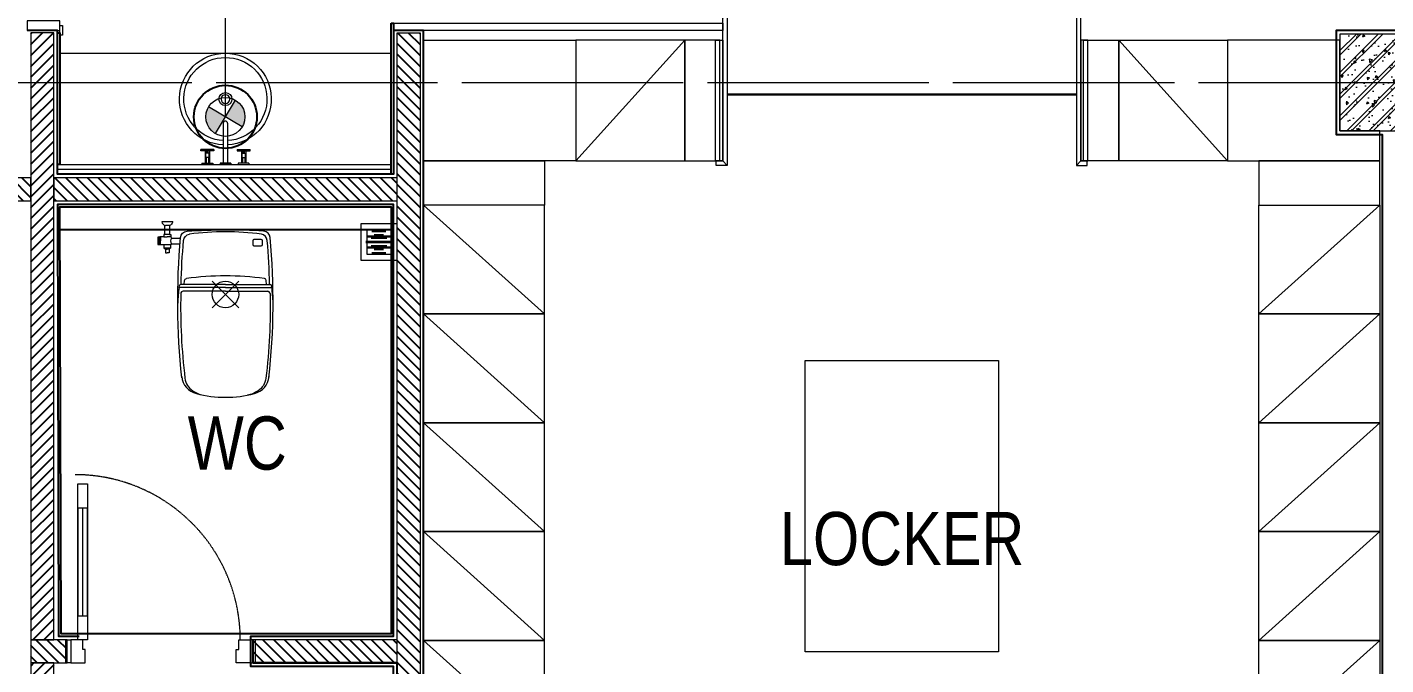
# Model space of a CAD drawing. Header units: millimetres. Extents: x -343543 to 400519, y -115663 to 104219.
# Drawn here: x -155558 to -149938, y 7592 to 10228 of the extents above; entities that cross this region are included whole.
import ezdxf
from ezdxf.xclip import XClip

# ---------------------------------------------------------------- set-up
doc = ezdxf.new("R2010")
doc.units = ezdxf.units.MM
doc.header["$XCLIPFRAME"] = 0
for name, pattern in [('XREF MAT BANG TUONG XAY$0$01.Xref _MB T1$0$HIDDEN', [9.524999999999999, 6.35, -3.175]), ('XREF MAT BANG TUONG XAY$0$CENTER', [50.800000000000004, 31.75, -6.35, 6.35, -6.35]), ('XREF MAT BANG TUONG XAY$0$HIDDEN', [0.375, 0.25, -0.125])]:
    doc.linetypes.add(name, pattern=pattern)
doc.layers.get('0').update_dxf_attribs({"color": 231, "lineweight": 0})
doc.layers.get('DefPoints').update_dxf_attribs({"color": 191})
for name, color, linetype, lineweight in [('1-INNO-E-Emergency', 1, 'EME', 5), ('A-PATT', 252, 'Continuous', 9), ('A-SYMBOLS', 10, 'Continuous', 13), ('SME-E-COND-LTG', 51, 'Continuous', 18), ('XREF MAT BANG TUONG XAY$0$$0$A-WALL-INT', 8, 'Continuous', 9), ('XREF MAT BANG TUONG XAY$0$$1$A-TEXT', 8, 'Continuous', 25), ('XREF MAT BANG TUONG XAY$0$01.Xref _MB T1$0$A-DOOR', 8, 'Continuous', 9), ('XREF MAT BANG TUONG XAY$0$01.Xref _MB T1$0$A-FNSH', 8, 'Continuous', 9), ('XREF MAT BANG TUONG XAY$0$01.Xref _MB T1$0$A-FURN', 8, 'Continuous', 5), ('XREF MAT BANG TUONG XAY$0$01.Xref _MB T1$0$A-FURN @ 50', 8, 'Continuous', 5), ('XREF MAT BANG TUONG XAY$0$01.Xref _MB T1$0$A-FURN @ 75', 8, 'Continuous', 5), ('XREF MAT BANG TUONG XAY$0$01.Xref _MB T1$0$A-HIDD-LO', 8, 'XREF MAT BANG TUONG XAY$0$01.Xref _MB T1$0$HIDDEN', 9), ('XREF MAT BANG TUONG XAY$0$A-GRID', 8, 'XREF MAT BANG TUONG XAY$0$CENTER', 15), ('XREF MAT BANG TUONG XAY$0$A-WALL-INT', 8, 'Continuous', 9), ('XREF MAT BANG TUONG XAY$0$xref_IKIGAI_Cot$0$A-FNSH', 8, 'Continuous', 9), ('XREF MAT BANG TUONG XAY$0$xref_IKIGAI_Cot$0$A-PATT', 8, 'Continuous', 5)]:
    doc.layers.add(name, color=color, linetype=linetype, lineweight=lineweight)
for name, color, linetype in [('XREF MAT BANG TUONG XAY$0$A-FNSH', 8, 'Continuous'), ('XREF MAT BANG TUONG XAY$0$A-FURN', 8, 'Continuous'), ('XREF MAT BANG TUONG XAY$0$A-HIDD', 8, 'XREF MAT BANG TUONG XAY$0$HIDDEN'), ('XREF MAT BANG TUONG XAY$0$A-PATT', 8, 'Continuous')]:
    doc.layers.add(name, color=color, linetype=linetype)
doc.styles.add('ROMANSssss', font='vntimeh.shx', dxfattribs={"width": 0.7})
doc.styles.add('XREF MAT BANG TUONG XAY$0$Arial', font='arial.ttf', dxfattribs={"width": 0.8})
doc.linetypes.add('EME', pattern='A,2463.214661,-165.6529,["E",ROMANSssss,S=300,R=360,X=0,Y=-153.361507],-321.423057,2528.257516', length=5478.548134000001)

# ---------------------------------------------------------------- blocks, each defined once
blk = doc.blocks.new('*U215')
at = {"layer": 'XREF MAT BANG TUONG XAY$0$A-PATT'}
h = blk.add_hatch(dxfattribs=at)
h.set_pattern_fill('ANSI31', color=8, scale=10)
h.set_pattern_definition([(45, (39556.78963795229, -11178.56439682681), (-22.45064030267288, 22.45064030267288), [])])
h.paths.add_polyline_path([(-38.69831128977239, 47.5), (4071.301688710229, 47.50000000000182), (4071.301688710229, -47.49999999999818), (-38.69831128977239, -47.5)])
at = {"layer": 'XREF MAT BANG TUONG XAY$0$A-WALL-INT', "color": 8}
blk.add_lwpolyline([(-38.69831128977239, 47.5), (4071.301688710229, 47.50000000000182), (4071.301688710229, -47.49999999999818), (-38.69831128977239, -47.5)], close=True, dxfattribs=at)
blk = doc.blocks.new('XREF MAT BANG TUONG XAY$0$00.xref_IKIGAI_Truc')
at = {"layer": 'XREF MAT BANG TUONG XAY$0$A-GRID', "color": 8, "ltscale": 20}
blk.add_lwpolyline([(-2907.525181142613, 10000), (42750.0013740146, 10000)], dxfattribs=at)
blk = doc.blocks.new('XREF MAT BANG TUONG XAY$0$xref_IKIGAI_Cot')
at = {"layer": 'XREF MAT BANG TUONG XAY$0$xref_IKIGAI_Cot$0$A-PATT'}
h = blk.add_hatch(dxfattribs=at)
h.set_pattern_fill('BT-01', color=8, scale=15, angle=180, pattern_type=2)
h.set_pattern_definition([(230, (31425.00140155945, 10020.00000017218), (-107.589027390113, 9.412820247389279), [11.25, -123.75]), (175, (31425.00140155945, 10020.00000017218), (20.81270004194999, -112.8288200550018), [9, -99]), (280.4514, (31416.03564955945, 10020.78440117218), (-86.77640725710324, -103.415931309143), [9.5610285, -105.1713168]), (226.1842, (31425.00140155945, 9990.000000172178), (-160.0861572938467, 24.82785214935273), [16.875, -185.625]), (276.6356, (31411.66088980945, 9992.068996222177), (-140.1994058323055, -146.1176806350662), [14.3415432, -157.75695]), (171.1842, (31425.00140155945, 9990.000000172178), (-140.1992917700441, -146.1177901387987), [13.5, -148.5]), (201, (31410.00140155945, 9997.500000172178), (-89.53605781776923, 60.39283359980084), [11.25, -123.75]), (146, (31410.00140155945, 9997.500000172178), (-36.49729978823727, -108.772506757028), [8.999999999999998, -98.99999999999999]), (251.4514, (31402.54006660945, 10002.53274107218), (-126.0333942872235, -48.37957450649284), [9.5610285, -105.1713168]), (217.5, (31425.00140155945, 10020.00000017218), (-1.823978297593607, -49.93407807469672), [0, -97.8, 0, -100.5, 0, -99.375]), (187.5, (31425.00140155945, 10020.00000017218), (-39.4604306163223, -59.16175678235403), [0, -57.29999999999999, 0, -95.54999999999998, 0, -37.87499999999999]), (147.4999999999999, (31458.45140155945, 10020.00000017218), (-80.07336542586135, 3.383230760156973), [0, -37.5, 0, -117, 0, -155.25]), (137.5, (31473.45140155945, 10020.00000017218), (-87.47792540135794, -15.01574734984765), [0, -48.75, 0, -77.69999999999999, 0, -110.25]), (225, (31425.00140155945, 10020.00000017218), (45.0780573006424, -45.07805730064241), []), (225, (31425.00140155945, 10001.62500017218), (45.0780573006424, -45.07805730064241), [])])
h.paths.add_polyline_path([(31605.00140155945, 10200.00000017218), (31205.00140155945, 10200.00000017218), (31205.00140155945, 9800.000000172178), (31605.00140155945, 9800.000000172178)])
at = {"layer": 'XREF MAT BANG TUONG XAY$0$A-GRID', "color": 8, "ltscale": 20}
blk.add_lwpolyline([(-2907.525181142613, 10000), (42750.0013740146, 10000)], dxfattribs=at)
at = {"layer": 'XREF MAT BANG TUONG XAY$0$xref_IKIGAI_Cot$0$A-FNSH', "color": 8}
blk.add_lwpolyline([(31605.00140155945, 10200.00000017218), (31205.00140155945, 10200.00000017218), (31205.00140155945, 9800.000000172178), (31605.00140155945, 9800.000000172178)], close=True, dxfattribs=at)
blk = doc.blocks.new('*U284')
at = {"layer": 'XREF MAT BANG TUONG XAY$0$A-PATT'}
h = blk.add_hatch(dxfattribs=at)
h.set_pattern_fill('ANSI31', color=8, scale=10)
h.set_pattern_definition([(45, (35596.78963795229, -11178.56439682681), (-22.45064030267288, 22.45064030267288), [])])
h.paths.add_polyline_path([(-38.69831128977239, 47.5), (111.3016887102276, 47.50000000000364), (111.3016887102276, -47.49999999999636), (-38.69831128977239, -47.5)])
at = {"layer": 'XREF MAT BANG TUONG XAY$0$A-WALL-INT', "color": 8}
blk.add_lwpolyline([(-38.69831128977239, 47.5), (111.3016887102276, 47.50000000000364), (111.3016887102276, -47.49999999999636), (-38.69831128977239, -47.5)], close=True, dxfattribs=at)
blk = doc.blocks.new('*U266')
at = {"layer": 'XREF MAT BANG TUONG XAY$0$A-PATT'}
h = blk.add_hatch(dxfattribs=at)
h.set_pattern_fill('ANSI31', color=8, scale=10)
h.set_pattern_definition([(45, (36041.78942562749, -11178.56439682681), (-22.45064030267288, 22.45064030267288), [])])
h.paths.add_polyline_path([(-38.69831128977239, 47.5), (556.3014763854262, 47.50000000000364), (556.3014763854262, -47.49999999999636), (-38.69831128977239, -47.5)])
at = {"layer": 'XREF MAT BANG TUONG XAY$0$A-WALL-INT', "color": 8}
blk.add_lwpolyline([(-38.69831128977239, 47.5), (556.3014763854262, 47.50000000000364), (556.3014763854262, -47.49999999999636), (-38.69831128977239, -47.5)], close=True, dxfattribs=at)
blk = doc.blocks.new('*U265')
at = {"layer": 'XREF MAT BANG TUONG XAY$0$A-PATT'}
h = blk.add_hatch(dxfattribs=at)
h.set_pattern_fill('ANSI31', color=8, scale=10)
h.set_pattern_definition([(45, (37956.78963724763, -11178.56439682681), (-22.45064030267288, 22.45064030267288), [])])
h.paths.add_polyline_path([(-38.69831128977239, 47.5), (2471.301688005575, 47.5), (2471.301688005575, -47.5), (-38.69831128977239, -47.5)])
at = {"layer": 'XREF MAT BANG TUONG XAY$0$A-WALL-INT', "color": 8}
blk.add_lwpolyline([(-38.69831128977239, 47.5), (2471.301688005575, 47.5), (2471.301688005575, -47.5), (-38.69831128977239, -47.5)], close=True, dxfattribs=at)
blk = doc.blocks.new('*U267')
at = {"color": 8}
blk.add_line((70.00000000000045, 99.99999999999963), (70.00000000000531, 545.0000735836946), dxfattribs=at)
for points in [[(50, -2.423323916802841e-13), (50.000000000006, 645.0000735836946), (90.000000000006, 645.0000735836946), (90, -4.333561340814704e-13)], [(50.00000000000045, 99.99999999999973), (90.00000000000045, 99.99999999999959), (90.00000000000531, 545.0000735836946), (50.00000000000531, 545.0000735836946)], [(19.99999999999955, -94.99998551682388), (79.99999999999932, -94.99998551682414), (79.99999999999977, -40.00000000000042), (69.99999999999977, -40.00000000000036), (70, -3.591605449536798e-13), (20, -1.026172985581946e-13)], [(765.0000735836945, -94.99998551682991), (705.0000735836945, -94.99998551682962), (705.0000735836948, -40.00000000000576), (715.0000735836948, -40.00000000000581), (715.000073583695, -5.85290657325825e-12), (765.000073583695, -6.081028110223332e-12)]]:
    blk.add_lwpolyline(points, close=True, dxfattribs=at)
at = {"layer": 'XREF MAT BANG TUONG XAY$0$01.Xref _MB T1$0$A-FNSH', "color": 8}
for points in [[(19.99999999999955, -94.99998551682388), (-4.547473508864641e-13, -94.99998551682377), (0, 0), (20, -1.026172985581946e-13)], [(765.0000735836945, -94.99998551682991), (785.0000735836945, -94.99998551682995), (785.000073583695, -6.155223699351123e-12), (765.000073583695, -6.081028110223332e-12)]]:
    blk.add_lwpolyline(points, close=True, dxfattribs=at)
at = {"layer": 'XREF MAT BANG TUONG XAY$0$01.Xref _MB T1$0$A-HIDD-LO', "color": 8, "ltscale": 0.3}
blk.add_arc((38.62500183959248, -1.770054965342145e-13), 682.9167341183875, 359.9999999999996, 90, dxfattribs=at)
blk = doc.blocks.new('*U269')
at = {"layer": 'XREF MAT BANG TUONG XAY$0$A-PATT'}
h = blk.add_hatch(dxfattribs=at)
h.set_pattern_fill('ANSI31', color=8, scale=10)
h.set_pattern_definition([(45, (36011.7895893423, -11178.56439682681), (-22.45064030267288, 22.45064030267288), [])])
h.paths.add_polyline_path([(-38.69831128977239, 47.5), (526.3016401002351, 47.50000000000364), (526.3016401002351, -47.49999999999636), (-38.69831128977239, -47.5)])
at = {"layer": 'XREF MAT BANG TUONG XAY$0$A-WALL-INT', "color": 8}
blk.add_lwpolyline([(-38.69831128977239, 47.5), (526.3016401002351, 47.50000000000364), (526.3016401002351, -47.49999999999636), (-38.69831128977239, -47.5)], close=True, dxfattribs=at)
blk = doc.blocks.new('*U270')
at = {"layer": 'XREF MAT BANG TUONG XAY$0$A-PATT'}
h = blk.add_hatch(dxfattribs=at)
h.set_pattern_fill('ANSI31', color=8, scale=10)
h.set_pattern_definition([(45, (36866.78942562748, -11178.56439682681), (-22.45064030267288, 22.45064030267288), [])])
h.paths.add_polyline_path([(-38.69831128977239, 47.5), (1381.301476385419, 47.50000000000364), (1381.301476385419, -47.49999999999636), (-38.69831128977239, -47.5)])
at = {"layer": 'XREF MAT BANG TUONG XAY$0$A-WALL-INT', "color": 8}
blk.add_lwpolyline([(-38.69831128977239, 47.5), (1381.301476385419, 47.50000000000364), (1381.301476385419, -47.49999999999636), (-38.69831128977239, -47.5)], close=True, dxfattribs=at)
blk = doc.blocks.new('XREF MAT BANG TUONG XAY$0$01.Xref _MB T1$0$Electronic toilet-bidet Princess PB-101S_top_dwgmodels.com')
at = {"color": 8, "ltscale": 0.25}
for p, q in [((245.0223728855126, -54.9776271144713), (354.9776271144892, 54.97762711450538)), ((245.0223728855126, 54.97762711450538), (354.9776271144892, -54.97762711447128))]:
    blk.add_line(p, q, dxfattribs=at)
at = {"color": 8}
for points in [[(644.2611978641426, 180.3012524692735, 0.04919026489454355), (64.68300550188621, 185.4066869718545, 0.3689172775367395), (38.48804855333323, 158.6317417883131, 0.0169002921918246), (33.12467109188685, 0)], [(258.630851639916, 182.9137258845373, 0.01755993461989519), (77.0505446637236, 173.0487821418432, 0.3408954405480584), (50.66137807977912, 148.6380080412551, 0.0743580973770951)], [(258.630851639916, 170.4690204890091), (241.9744252032513, 168.9779850401785, 0.3563570016897446), (234.2613109435461, 161.4397411215658)], [(270.8126744061548, 191.844037026296), (263.040170264466, 190.1844451349859, 0.2996252402684634), (258.630851639916, 185.7112630668396, 1.218047745769503)], [(296.4051486097241, 184.5485827264874, -0.03581370987776978), (646.7392244965774, 167.2379767329041, -0.2192381199815222), (698.3075092305022, 135.4353287062204, -0.09821071674983321), (716.4938873932717, 91.28514420028286)], [(71.51663300304227, 147.0255100772902, -0.414213562373095), (76.32299538201876, 151.831872456265), (95.48193370095149, 151.831872456265)], [(95.48193370095149, 151.8318724562667, -0.414213562373095), (100.288296079928, 147.0255100772902), (100.288296079928, 119.3572752625875, -0.414213562373095), (95.48193370095149, 114.5509128836127), (76.32299538201876, 114.5509128836127, -0.414213562373095), (71.51663300304227, 119.3572752625875), (71.51663300304227, 147.0255100772902)], [(644.2611978641426, -180.3012524692735, -0.04919026489454355), (64.68300550188621, -185.4066869718545, -0.3689172775367395), (38.48804855333323, -158.6317417883131, -0.0169002921918246), (33.12467109188685, 0)], [(296.4051486097241, -184.5485827264874, 0.03581370987776978), (646.7392244965774, -167.2379767329041, 0.2192381199815222), (698.3075092305022, -135.4353287062204, 0.09821071674983321), (716.4938873932717, -91.28514420028286)], [(258.630851639916, -182.9137258845373, -0.01755993461989519), (77.0505446637236, -173.0487821418432, -0.3408954405480584), (50.66137807977912, -148.6380080412551, -0.0743580973770951)], [(258.630851639916, -170.4690204890091), (241.9744252032513, -168.9779850401785, -0.3563570016897446), (234.2613109435461, -161.4397411215658)], [(0, -217.7492214750506, -0.3565427333306432), (14.22985294902453, -233.2877926733517)], [(270.8126744061548, -191.844037026296), (263.040170264466, -190.1844451349859, -0.2996252402684634), (258.630851639916, -185.7112630668396, -1.218047745769503)], [(0, -262.887016422598, 0.3565427333306432), (14.22985294902453, -247.348445224297)], [(14.22985294902453, -240.2726514694618, -0.004949252803341345), (14.29944437772774, -240.3181189488243), (14.29944437772774, -240.3181189488243)], [(62.22463814145146, -269.1578301839835, 0.1419428033804694), (63.19186458552318, -273.4225653159518, 0.4251359413869895)], [(94.67039293147165, -269.1578301839835, -0.1419428033804694), (93.70316648739994, -273.4225653159518, -0.4251359413869895)]]:
    blk.add_lwpolyline(points, format="xyb", dxfattribs=at)
for points in [[(258.630851639916, 0), (258.630851639916, 185.7112630668379)], [(270.8126744061548, 0), (270.8126744061548, 191.844037026296)], [(287.0060516029584, 0), (287.0060516029584, 174.9382320327787)], [(258.630851639916, 0), (258.630851639916, -185.7112630668379)], [(270.8126744061548, 0), (270.8126744061548, -191.844037026296)], [(287.0060516029584, 0), (287.0060516029584, -174.9382320327787)], [(0, -217.7492214750506), (0, -262.887016422598)], [(62.22463814145146, -225.8974948505947), (66.61589331890507, -223.3622024918124), (66.61589331890507, -185.5794892488979)], [(94.67039293147165, -225.8974948505947), (90.27913775401805, -223.3622024918124), (90.27913775401805, -187.5912925604127)], [(14.25515397839133, -230.7038572295712), (52.70605301020323, -230.7038572295712), (52.51777375679201, -249.9323806680775), (14.06687472498011, -249.9323806680775)], [(14.22985294902453, -233.2877926733517), (14.22985294902453, -247.348445224297)], [(52.61191338349849, -230.7038572295712), (52.61191338349849, -225.8974948505947), (62.22463814145146, -225.8974948505947), (62.22463814145146, -240.3181189488243)], [(52.61191338349849, -249.9323806680775), (52.61191338349849, -254.738743047054), (62.22463814145146, -254.738743047054), (62.22463814145146, -240.3181189488243)], [(62.22463814145146, -254.738743047054), (62.22463814145146, -269.1578301839835), (78.44751553646157, -269.1578301839817)], [(63.19186458552318, -273.4225653159518), (78.44751553646331, -273.4225653159518)], [(63.19186458552318, -273.4225653159518), (63.19186458552318, -279.6486510896524), (93.70316648740169, -279.6486510896629), (93.70316648740169, -273.4225653159518)], [(94.67039293147165, -225.8974948505947), (94.67039293147165, -269.1578301839835), (78.44751553646157, -269.1578301839817)], [(93.70316648739994, -273.4225653159518), (78.44751553645982, -273.4225653159518)], [(106.9620740900633, -225.8974948505929), (94.67039293147165, -225.8974948505947)], [(94.67039293147165, -254.738743047054), (106.9620740900686, -254.738743047054)], [(106.9620740900686, -254.738743047054), (106.9620740900633, -225.8974948505964)], [(106.9620740900633, -225.8974948505964), (112.1060770162015, -233.2438923762346), (112.1060770162015, -240.3181189488243)], [(106.9620740900633, -254.7387430470523), (112.1060770162015, -247.3923455214141), (112.1060770162015, -240.3181189488243)], [(112.1060770162015, -233.2438923762346), (127.9850202045155, -233.2438923762346), (127.9850202045155, -240.3181189488243)], [(112.1060770162015, -247.3923455214141), (127.9850202045155, -247.3923455214141), (127.9850202045155, -240.3181189488243)]]:
    blk.add_lwpolyline(points, dxfattribs=at)
at = {"color": 8, "ltscale": 0.25}
blk.add_circle((300.0000000000009, 1.70530256582424e-11), 55, dxfattribs=at)
at = {"color": 8}
for centre, radius, start, end in [((352.1627766959765, -398.467350901088), 595.8904042349725, 91.52087315668622, 97.84644025994253), ((296.6187763609114, 174.9382320327787), 9.612724757952973, 91.27341379027004, 180), ((630.9134751765371, 99.55353822651344), 81.70816044260027, 14.44835435225195, 83.9556248070533), ((1153.016867236522, 0), 1112.331282446229, 172.3207397455002, 180), ((1427.276322709789, -5.24563334217581e-12), 1203.88853649871, 172.293501721723, 180), ((244.5320736228671, -1.748544447391937e-12), 480.7087800416344, 0, 14.44835435225195), ((1153.016867236522, 0), 1112.331282446229, 180, 187.6792602546031), ((1427.276322709789, 5.24563334217581e-12), 1203.88853649871, 180, 187.7064982782769), ((244.5320736228671, 1.748544447391937e-12), 480.7087800416344, 345.551645647748, 0), ((630.9134751765371, -99.55353822651344), 81.70816044260027, 276.0443751929467, 345.551645647748), ((78.44751553646157, -202.2808338858453), 24.17460209806213, 240.6972925980914, 299.3027074019085), ((352.1627766959765, 398.467350901088), 595.8904042349725, 262.1535597400575, 268.4791268433138), ((296.6187763609114, -174.9382320327787), 9.612724757952973, 180, 268.72658620973)]:
    blk.add_arc(centre, radius, start, end, dxfattribs=at)
blk = doc.blocks.new('XREF MAT BANG TUONG XAY$0$01.Xref _MB T1$0$YLD.Studio-01-146')
at = {"color": 8}
for p, q in [((-56.70000002346205, 101.9999999552892), (-63.00000002606976, 101.9999999552892)), ((-63.00000002606976, 48.00000004469621), (-63.00000002606976, 101.9999999552892)), ((-56.70000002346205, 48.00000004469621), (-56.70000002346205, 101.9999999552892)), ((-56.70000002346205, 83.99999998520798), (-5.400000002344314, 83.99999998520798)), ((-56.70000002340385, 77.69999999552238), (-47.70000001973676, 77.69999999552238)), ((-56.70000002340385, 72.30000000446307), (-47.70000001973676, 72.30000000446307)), ((-56.70000002346205, 66.00000001489389), (-5.400000002286106, 66.0000000150103)), ((-47.70000001973676, 81.74999998881685), (-29.70000001228618, 81.74999998881685)), ((-47.70000001973676, 68.2500000111686), (-47.70000001973676, 81.74999998881685)), ((-47.70000001973676, 68.2500000111686), (-29.70000001228618, 68.2500000111686)), ((-29.70000001228618, 68.2500000111686), (-29.70000001228618, 81.74999998881685)), ((-29.70000001222797, 79.94999999179709), (-5.400000002344314, 79.94999999179709)), ((-29.70000001222797, 70.05000000818836), (-5.400000002344314, 70.05000000818836)), ((-5.400000002344314, 97.49999996273982), (-5.400000002286106, 52.50000003736204)), ((-5.400000002344314, 97.49999996273982), (7.275957614183426e-12, 97.49999996273982)), ((-170.9999999963256, 8.86475136566878), (-5.400000002140587, 8.86475136566878)), ((-63.00000002606976, 48.00000004469621), (-56.70000002346205, 48.00000004469621)), ((-5.400000002286106, 52.50000003736204), (-5.093170329928398e-11, 52.50000003736204)), ((-5.400000002227898, 22.36475134331704), (7.275957614183426e-12, 22.36475134331704)), ((-5.400000002227898, -22.36475134333159), (-5.400000002227898, 22.36475134331704)), ((7.275957614183426e-12, -22.36475134333159), (7.275957614183426e-12, 22.36475134331704)), ((-170.9999999963256, -9.135248604528897), (-5.400000002227898, -9.135248604528897)), ((-63.00000002606976, -48.00000004471076), (-56.70000002346205, -48.00000004471076)), ((-63.00000002606976, -48.00000004471076), (-63.00000002606976, -101.9999999553038)), ((-56.70000002346205, -48.00000004471076), (-56.70000002346205, -101.9999999553038)), ((-5.400000002227898, -22.36475134333159), (7.275957614183426e-12, -22.36475134333159)), ((-5.400000002286106, -52.50000003726018), (-5.093170329928398e-11, -52.50000003726018)), ((-5.400000002344314, -97.49999996275437), (-5.400000002286106, -52.50000003726018)), ((-56.70000002346205, -101.9999999553038), (-63.00000002606976, -101.9999999553038)), ((-56.70000002346205, -66.00000001490844), (-5.400000002286106, -66.00000001490844)), ((-56.70000002340385, -72.30000000447762), (-47.70000001973676, -72.30000000447762)), ((-56.70000002340385, -77.69999999553693), (-47.70000001973676, -77.69999999553693)), ((-56.70000002346205, -83.99999998510611), (-5.400000002344314, -83.99999998510611)), ((-47.70000001973676, -68.25000001118315), (-47.70000001973676, -81.7499999888314)), ((-47.70000001973676, -68.25000001118315), (-29.70000001228618, -68.25000001118315)), ((-47.70000001973676, -81.7499999888314), (-29.70000001228618, -81.7499999888314)), ((-29.70000001228618, -68.25000001118315), (-29.70000001228618, -81.7499999888314)), ((-29.70000001222797, -70.05000000820291), (-5.400000002344314, -70.05000000820291)), ((-29.70000001222797, -79.94999999181164), (-5.400000002344314, -79.94999999181164)), ((-5.400000002344314, -97.49999996275437), (7.275957614183426e-12, -97.49999996275437))]:
    blk.add_line(p, q, dxfattribs=at)
blk.add_circle((-271.0000032854041, -1.236912794411182e-10), 17.99999997522186, dxfattribs=at)
for radius, start, end in [(190, 2.674196286019254, 357.244141776467), (172, 2.954290522762595, 356.9554791726275)]:
    blk.add_arc((-271.0000032854041, -1.236912794411182e-10), radius, start, end, dxfattribs=at)
at = {"color": 8, "extrusion": (0, 0, -0.9999999999999998)}
for centre in [(-59.8500000247659, 74.99999999999272), (-59.8500000247659, -75.00000000000728)]:
    blk.add_ellipse(centre, major_axis=(-2.227386359396364, 2.227386359396364), ratio=0.9999999999995305, start_param=3.926990816987476, end_param=10.21017612416706, dxfattribs=at)
at = {"color": 8, "extrusion": (0, 0, -0.9999999999999999)}
blk.add_ellipse((-271.0000032854041, -1.236912794411182e-10), major_axis=(-26.99999405502349, 0.01793410702099663), ratio=0.9999999979303924, start_param=4.711724754151533, end_param=10.99491006133112, dxfattribs=at)
at = {"color": 8, "extrusion": (0, 0, -1)}
blk.add_ellipse((-170.9999999962674, -0.1352486194300582), major_axis=(-8.999989287765436, 0.01388838231808469), ratio=0.9999999979303846, start_param=4.710845826185166, end_param=7.852438479774959, dxfattribs=at)
blk = doc.blocks.new('*U278')
at = {"layer": 'XREF MAT BANG TUONG XAY$0$A-PATT'}
h = blk.add_hatch(dxfattribs=at)
h.set_pattern_fill('ANSI31', color=8, scale=10)
h.set_pattern_definition([(45, (35746.78963795229, -11178.56439682681), (-22.45064030267288, 22.45064030267288), [])])
h.paths.add_polyline_path([(-38.69831128977239, 47.5), (261.3016887102294, 47.50000000000364), (261.3016887102294, -47.49999999999636), (-38.69831128977239, -47.5)])
at = {"layer": 'XREF MAT BANG TUONG XAY$0$A-WALL-INT', "color": 8}
blk.add_lwpolyline([(-38.69831128977239, 47.5), (261.3016887102294, 47.50000000000364), (261.3016887102294, -47.49999999999636), (-38.69831128977239, -47.5)], close=True, dxfattribs=at)
blk = doc.blocks.new('XREF MAT BANG TUONG XAY$0$01.Xref _MB T1$0$Drain')
at = {"color": 8}
blk.add_lwpolyline([(-1.2, -1.2), (1.2, -1.2), (1.2, 1.2), (-1.2, 1.2)], close=True, dxfattribs=at)
at = {"color": 8, "const_width": 0.16}
for points in [[(0, 0.873039172939898), (0, -0.873039172939898)], [(-0.7305500058550388, 0.4780105505454412), (-0.7305500058550388, -0.4780105505454412)], [(-0.3652750029275194, 0.7929511773897684), (-0.3652750029275194, -0.7929511773897684)], [(0.3652750029275194, 0.7929511773897684), (0.3652750029275194, -0.7929511773897684)], [(0.7305500058550388, 0.4780105505454412), (0.7305500058550388, -0.4780105505454412)]]:
    blk.add_lwpolyline(points, dxfattribs=at)
blk = doc.blocks.new('*U3484')
at = {"layer": 'XREF MAT BANG TUONG XAY$0$01.Xref _MB T1$0$A-FURN @ 50', "color": 8, "xscale": 41.66666666666719, "yscale": 41.66666666666719, "zscale": 41.66666666666719, "rotation": 90}
blk.add_blockref('XREF MAT BANG TUONG XAY$0$01.Xref _MB T1$0$Drain', (27229.96355609818, 9340.000606066696), dxfattribs=at)
at = {"layer": 'XREF MAT BANG TUONG XAY$0$01.Xref _MB T1$0$A-FURN @ 75', "color": 8, "xscale": 62.50000000000078, "yscale": 62.50000000000078, "zscale": 62.50000000000078, "rotation": 90}
blk.add_blockref('XREF MAT BANG TUONG XAY$0$01.Xref _MB T1$0$Drain', (27229.96355609818, 9340.000606066696), dxfattribs=at)
blk = doc.blocks.new('XREF MAT BANG NOI THAT$0$01.Xref _MB T1$0$BLK')
at = {"color": 8}
blk.add_lwpolyline([(324597.2002474809, 139513.5956382755), (325047.2002474809, 139513.5956382755), (325047.2002474809, 139013.5956382755), (324597.2002474809, 139013.5956382755)], close=True, dxfattribs=at)
blk.add_lwpolyline([(324597.2002474809, 139513.5956382755), (325047.2002474809, 139013.5956382755)], dxfattribs=at)
blk = doc.blocks.new('XREF MAT BANG NOI THAT')
at = {"color": 8}
for points in [[(28044.99145668937, 9674.999477243768), (27414.99130788741, 9674.999630700944), (27414.99130670288, 10175.00010808285), (28044.99145550485, 10174.99995462567)], [(28639.99145668937, 10175.00000002328), (28494.99130786781, 10175.00000002328), (28494.99130786781, 9675.000000023283), (28639.99145668937, 9675.000000023283)], [(30145.00077345507, 10175.00000002328), (30290.00092227664, 10175.00000002328), (30290.00092227664, 9675.000000023283), (30145.00077345507, 9675.000000023283)], [(30740.00092225704, 9674.999630700944), (31370.00092225704, 9674.999630700944), (31370.00077345526, 9799.999989421183), (31204.99212838657, 9799.999989421183), (31204.99212838657, 10175.00010808285), (30740.00092344156, 10175.00010808285)], [(27914.99159011693, 9492.50026513572), (27414.99159011693, 9492.50026513572), (27414.99145668937, 9674.999477243768), (27914.99145668937, 9674.999477243768)], [(30870.00064002752, 9492.50026513572), (31370.00064002752, 9492.50026513572), (31370.00077345507, 9674.999477243768), (30870.00077345507, 9674.999477243768)]]:
    blk.add_lwpolyline(points, close=True, dxfattribs=at)
at = {"color": 8, "elevation": 1.409806817510041e-10}
blk.add_lwpolyline([(29792.49611507222, 7644.998213455516), (28992.49611507222, 7644.998213455516), (28992.49611507222, 8849.999082208204), (29792.49611507222, 8849.999082208204)], close=True, dxfattribs=at)
at = {"color": 8, "xscale": -1}
blk.add_blockref('XREF MAT BANG NOI THAT$0$01.Xref _MB T1$0$BLK', (353092.1917041703, -129338.5956382522), dxfattribs=at)
at = {"color": 8}
blk.add_blockref('XREF MAT BANG NOI THAT$0$01.Xref _MB T1$0$BLK', (-294307.1993252042, -129338.5956382522), dxfattribs=at)
at = {"color": 8, "xscale": -1.000000000000001, "rotation": 90}
for p in [(166928.5872283925, 334089.7005126166), (166928.5872283925, 333639.7005126166), (166928.5872283925, 333189.7005126166), (166928.5872283925, 332739.7005126166), (166928.5872283925, 332289.7005126166)]:
    blk.add_blockref('XREF MAT BANG NOI THAT$0$01.Xref _MB T1$0$BLK', p, dxfattribs=at)
at = {"color": 8, "rotation": 270}
for p in [(-108143.594998248, 334089.7005126166), (-108143.594998248, 333639.7005126166), (-108143.594998248, 333189.7005126166), (-108143.594998248, 332739.7005126166), (-108143.594998248, 332289.7005126166)]:
    blk.add_blockref('XREF MAT BANG NOI THAT$0$01.Xref _MB T1$0$BLK', p, dxfattribs=at)
blk = doc.blocks.new('01.Xref _MB T1')
at = {"layer": 'XREF MAT BANG TUONG XAY$0$$0$A-WALL-INT', "color": 8}
for points in [[(25909.99203006045, 10254.99999999539), (25774.99208908181, 10254.99999999539), (25774.99208908181, 10214.99999999539), (25909.99203006045, 10214.99999999539)], [(25921.09184187436, 10194.99999999539), (25909.99203006045, 10194.99999999539), (25909.99203006045, 10234.99999999539), (25921.09184187436, 10234.99999999539)], [(28651.99145665356, 10264.99990170371), (28669.99145665356, 10282.9999017037), (28669.99145668937, 9657.000000023283), (28651.99145668937, 9675.000000023283)], [(30133.00077345507, 10264.99990323321), (30115.00077345507, 10282.99990323321), (30115.00077345507, 9657.000000023283), (30133.00077345507, 9675.000000023283)], [(28624.99145668937, 9657.000000023283), (28624.99145668937, 9675.000000023283), (28651.99145668937, 9675.000000023283), (28669.99145668937, 9657.000000023283)], [(30160.00077345507, 9657.000000023283), (30160.00077345507, 9675.000000023283), (30133.00077345507, 9675.000000023283), (30115.00077345507, 9657.000000023283)], [(27280.00130321815, 9640.000606065685), (25899.99203006045, 9640.00060614446), (25899.99203006045, 9660.00060614446), (27280.00130321815, 9660.000606065685)]]:
    blk.add_lwpolyline(points, close=True, dxfattribs=at)
at = {"layer": 'XREF MAT BANG TUONG XAY$0$01.Xref _MB T1$0$A-FURN', "color": 8}
for points in [[(27290.00130687406, 10244.9999017037), (28651.99145665356, 10244.9999017037), (28651.99145665356, 10214.9999017037), (27290.0012995666, 10215.00000175485)], [(28651.99145668937, 9675.000000023283), (28621.99145668937, 9675.000000023283), (28621.99145668937, 10175.00000559345), (28651.99145668937, 10175.00000559345)], [(30133.00077345507, 9675.000000023283), (30163.00077345507, 9675.000000023283), (30163.00077345507, 10175.00000559345), (30133.00077345507, 10175.00000559345)], [(25909.99203006271, 9660.000606148016), (27280.00127511461, 9660.00060606213), (27280.00133153398, 10120.00060586184), (25909.99208648207, 10120.00060594772)]]:
    blk.add_lwpolyline(points, close=True, dxfattribs=at)
at = {"layer": 'XREF MAT BANG TUONG XAY$0$A-FNSH', "color": 8}
blk.add_lwpolyline([(31509.99192926892, 10214.99998935225), (31189.99212838657, 10214.99998942232), (31189.99212838657, 9784.999989421183), (31380.00129821671, 9784.999989421187), (31380.00129821111, 6314.999987108906), (31040.01140139589, 6314.999987108906), (31040.00163320104, 6110.0005442691), (30020.00941224081, 6110.000544093902), (30019.99964129586, 6224.999888484095), (29690.01068666501, 6224.999888484097), (29690.01068666501, 6110.000540487614), (27415.00130166758, 6110.000001737028), (27415.00129886714, 10215.00000002682), (27290.0013034807, 10214.99999999657), (27290.00130322033, 9620.000606066695), (25899.99203006045, 9620.000606066698), (25899.99203006045, 10214.99999999539), (25774.99203006045, 10214.99999999539)], dxfattribs=at)
for points in [[(25909.99203006271, 9660.000606143889), (25899.99203006045, 9660.000606143889), (25899.99203006045, 10204.99999999539), (25909.99203006271, 10204.99999999539)], [(25910.04855333537, 9485.000606066696), (27279.99181773564, 9485.000606066696), (27279.96355609818, 9390.000606066696), (25910.02029169791, 9390.000606066696)], [(26961.71233397868, 7719.999773836917), (25914.93563430433, 7719.999994259997), (25910.04855333537, 9485.000606066698), (27279.99181773564, 9485.000606066695), (27279.99181773564, 7719.999983077192)]]:
    blk.add_lwpolyline(points, close=True, dxfattribs=at)
at = {"layer": 'XREF MAT BANG TUONG XAY$0$A-FURN', "color": 8}
blk.add_lwpolyline([(27280.00130347097, 10244.9999017037), (27290.00130322033, 10244.9999017037), (27290.00130322033, 9620.000606066695), (27280.00130347097, 9620.000606066695)], close=True, dxfattribs=at)
for points in [[(27289.99181773564, 6095.000544123041), (27289.99181773565, 7584.999989651287), (26699.9920925147, 7584.999598492221), (26699.9920925147, 7709.99960177928), (27289.99181773564, 7709.999989651295), (27289.99181773564, 9495.000606066695), (25900.0259440254, 9495.000606066698), (25904.95819260678, 7709.999996360979), (25989.99197076506, 7709.999978455147)], [(27304.99181773564, 6095.000544123041), (27304.99181773565, 7599.999999512449), (26709.9920925147, 7599.999608353382), (26709.9920925147, 7694.999999512453)], [(26709.99203006045, 7599.999999512453), (27304.99181773564, 7598.974942111261)]]:
    blk.add_lwpolyline(points, dxfattribs=at)
at = {"layer": 'XREF MAT BANG TUONG XAY$0$A-HIDD', "color": 8, "ltscale": 200, "const_width": 10}
blk.add_lwpolyline([(28669.99145668937, 9950.000002808363), (30115.00077345507, 9949.9999519786)], dxfattribs=at)
at = {"color": 8}
blk.add_blockref('XREF MAT BANG TUONG XAY$0$00.xref_IKIGAI_Truc', (0.000109863918623887, 0), dxfattribs=at)
ref = blk.add_blockref('XREF MAT BANG TUONG XAY$0$xref_IKIGAI_Cot', (-0.009273172880057245, -1.075099498848431e-05), dxfattribs=at)
XClip(ref).set_block_clipping_path([(-1610.3425959282936, -2225.6693134198044), (41829.12952086335, 21555.881957526355)])
at = {"layer": 'XREF MAT BANG TUONG XAY$0$01.Xref _MB T1$0$A-DOOR', "color": 8, "extrusion": (2.819433481905695e-13, 1.423519046342822e-14, -1), "xscale": -1, "zscale": -1, "rotation": 359.9999623331527}
blk.add_blockref('*U267', (-25934.99201893115, 7694.999971881043, 7.421738275515988e-09), dxfattribs=at)
at = {"layer": 'XREF MAT BANG TUONG XAY$0$01.Xref _MB T1$0$A-FURN', "color": 8, "xscale": -1, "rotation": 90}
blk.add_blockref('XREF MAT BANG TUONG XAY$0$01.Xref _MB T1$0$YLD.Studio-01-146', (26594.99192390103, 9660.000606098869), dxfattribs=at)
at = {"layer": 'XREF MAT BANG TUONG XAY$0$01.Xref _MB T1$0$A-FURN', "color": 8, "rotation": 270}
blk.add_blockref('XREF MAT BANG TUONG XAY$0$01.Xref _MB T1$0$Electronic toilet-bidet Princess PB-101S_top_dwgmodels.com', (26594.99192389806, 9423.125277158582), dxfattribs=at)
at = {"layer": 'XREF MAT BANG TUONG XAY$0$01.Xref _MB T1$0$A-FURN', "linetype": 'Continuous'}
blk.add_blockref('*U3484', (0, 0), dxfattribs=at)
at = {"layer": 'XREF MAT BANG TUONG XAY$0$A-FURN', "color": 8, "xscale": -1}
for name, p, rotation in [('*U265', (25837.49203006045, 7733.698310802227), 270), ('*U269', (25263.69038996021, 9557.500599492583), 180), ('*U270', (25923.69034135022, 9557.500606066698), 180), ('*U284', (25828.69034135022, 7647.499999512453), 180), ('*U266', (26748.69034135022, 7647.499999512453), 180), ('*U278', (25837.49203006045, 7338.698310802221), 270)]:
    blk.add_blockref(name, p, dxfattribs=dict(at, rotation=rotation))
at = {"layer": 'XREF MAT BANG TUONG XAY$0$A-FURN', "color": 8, "rotation": 90.00000000000001}
blk.add_blockref('*U215', (27352.49181773564, 6133.698310097574), dxfattribs=at)
at = {"layer": 'XREF MAT BANG TUONG XAY$0$$1$A-TEXT', "color": 8, "style": 'XREF MAT BANG TUONG XAY$0$Arial', "width": 0.8}
for s, p in [('WC', (26439.1016545405, 8398.855628102814)), ('LOCKER', (28888.62993515111, 8003.83354071241))]:
    blk.add_text(s, height=220, dxfattribs=at).set_placement(p)
at = {"layer": 'A-PATT', "color": 8}
blk.add_blockref('XREF MAT BANG NOI THAT', (0, 0), dxfattribs=at)
blk = doc.blocks.new('Den downligh su co')
at = {"layer": '1-INNO-E-Emergency'}
h = blk.add_hatch(color=1, dxfattribs=at)
h.dxf.hatch_style = 1
h.paths.add_polyline_path([(-51.26524163608701, 51.2652416361384), (0, 6.048139766789973e-11), (51.26524163605427, 51.2652416359947, 0.4142135623730951)])
h.paths.add_polyline_path([(0, 6.048139766789973e-11), (-51.26524163597423, -51.2652416358892, 0.4142135623730951), (51.26524163595604, -51.26524163603472)])
at = {"layer": '1-INNO-E-Emergency', "color": 1}
for points in [[(-51.26524163608701, 51.2652416361384), (51.26524163595604, -51.26524163603472)], [(-51.26524163597423, -51.2652416358892), (51.26524163605427, 51.2652416359947)]]:
    blk.add_lwpolyline(points, dxfattribs=at)
blk.add_circle((0, 6.048139766789973e-11), 72.50000000000001, dxfattribs=at)
at = {"layer": 'DefPoints', "ltscale": 5}
blk.add_circle((-1.818989403545856e-11, -1.227817847393453e-11), 117.174504947074, dxfattribs=at)

msp = doc.modelspace()

# ---------------------------------------------------------------- block references
at = {"layer": 'A-SYMBOLS'}
msp.add_blockref('01.Xref _MB T1', (-181333.0754867629, 2.91038304567337e-11), dxfattribs=at)

# ---------------------------------------------------------------- next in the draw order: linework, layer by layer
at = {"layer": 'SME-E-COND-LTG', "color": 1, "linetype": 'Continuous', "ltscale": 1000}
msp.add_line((-154738.0711944511, 9857.498800636737), (-154738.052423259, 10720.4885662489), dxfattribs=at)

# ---------------------------------------------------------------- next in the draw order: block references
at = {"layer": '1-INNO-E-Emergency', "xscale": 1.112275862068966, "yscale": 1.112275862068966, "zscale": 1.112275862068966, "rotation": 104.2273817828765}
msp.add_blockref('Den downligh su co', (-154738.0790447978, 9857.498800636753), dxfattribs=at)

doc.saveas('drawing.dxf')
